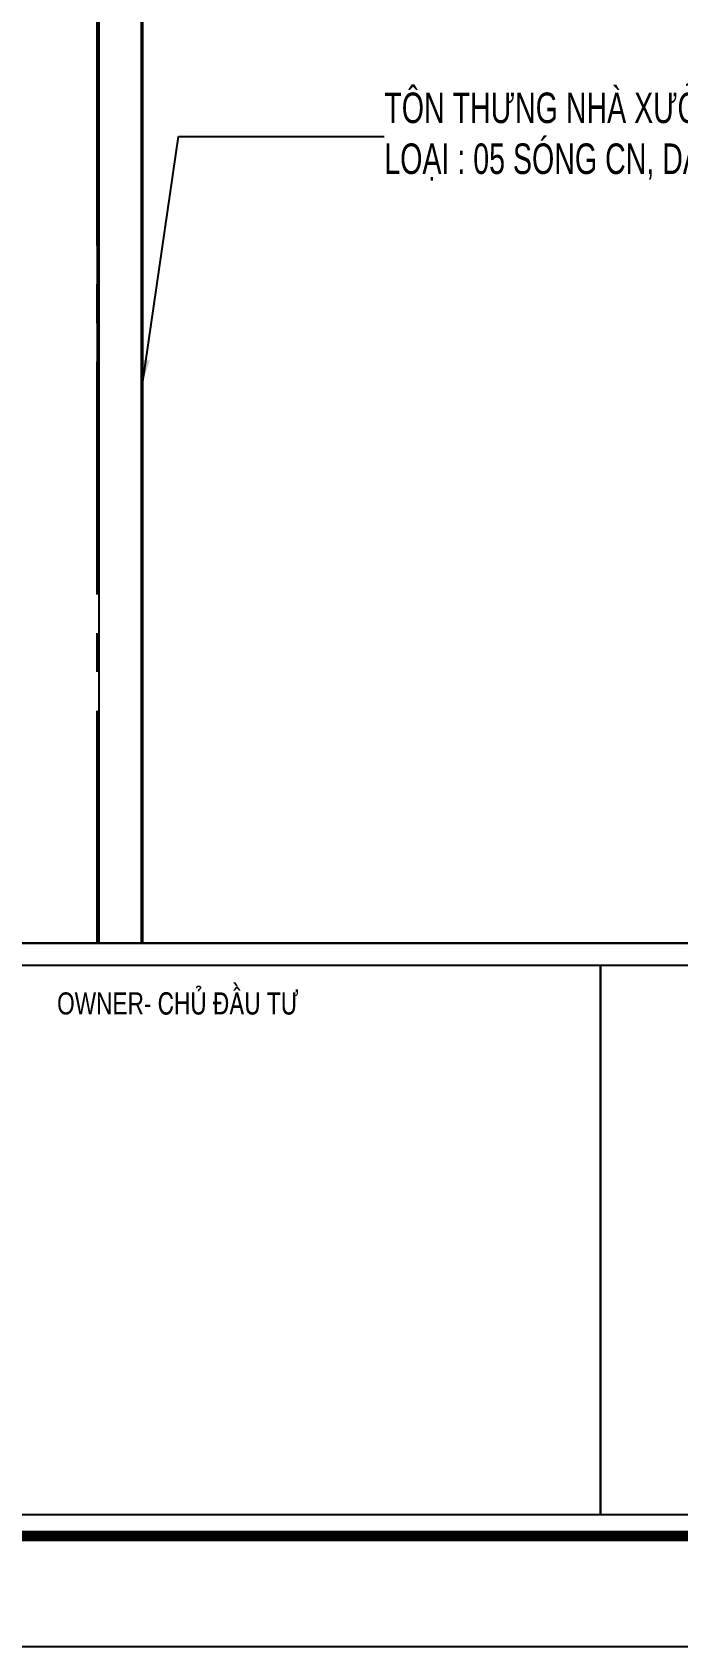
# Model space of a CAD drawing. Header units: inches. Extents: x 315041 to 662841, y -45540 to -35018.
# Drawn here: x 329707.9 to 329760.7, y -37638.9 to -37506.7 of the extents above; entities that cross this region are included whole.
import ezdxf

# ---------------------------------------------------------------- set-up
doc = ezdxf.new("R2010")
doc.units = ezdxf.units.IN
doc.header["$MEASUREMENT"] = 0
doc.linetypes.add('CENTER2', pattern=[28.575, 19.05, -3.175, 3.175, -3.175])
for name, color, linetype in [('2', 2, 'Continuous'), ('3', 3, 'Continuous'), ('7', 7, 'Continuous'), ('BAO KHUNG', 31, 'Continuous')]:
    doc.layers.add(name, color=color, linetype=linetype)
doc.styles.add('ST1H', font='vnshxh.shx', dxfattribs={"width": 0.7})
doc.styles.get("Standard").update_dxf_attribs({"font": 'VHARIALN.TTF'})
doc.dimstyles.new('3', dxfattribs={"dimtxt": 3.5, "dimasz": 1.8, "dimexe": 1, "dimexo": 0, "dimgap": 1, "dimtad": 1, "dimdec": 0, "dimlfac": 3, "dimzin": 0, "dimdsep": 46, "dimtxsty": 'ST1H', "dimblk": 'OBLIQUE', "dimcen": 1, "dimdle": 1, "dimclrd": 8, "dimclre": 8, "dimclrt": 3, "dimadec": 0, "dimazin": 0, "dimtfac": 1, "dimtdec": 0, "dimtix": 1, "dimtofl": 0, "dimtmove": 1, "dimatfit": 3, "dimfxl": 0.18, "dimtolj": 1, "dimtzin": 0, "dimlwd": -1, "dimlwe": -1, "dimarcsym": 1})

# ---------------------------------------------------------------- blocks, each defined once
blk = doc.blocks.new('A$C75D82031')
at = {"layer": '2', "color": 157, "linetype": 'Continuous'}
blk.add_lwpolyline([(0, 420), (594, 420), (594, 0), (0, 0)], close=True, dxfattribs=at)
at = {"layer": '7', "color": 147, "linetype": 'Continuous'}
blk.add_lwpolyline([(12.33, 57.61), (581.67, 57.61), (581.67, 409.19), (12.33, 409.19)], close=True, dxfattribs=at)
at = {"layer": 'BAO KHUNG', "color": 167, "linetype": 'Continuous', "const_width": 0.871}
blk.add_lwpolyline([(10.59, 9.07), (583.41, 9.07), (583.41, 410.93), (10.59, 410.93)], close=True, dxfattribs=at)
at = {"layer": 'BAO KHUNG', "color": 7}
for points in [[(80.92, 55.81), (144.95, 55.81), (144.95, 10.81), (80.92, 10.81)], [(144.95, 55.81), (285.8, 55.81), (285.8, 10.81), (144.95, 10.81)]]:
    blk.add_lwpolyline(points, close=True, dxfattribs=at)
at = {"layer": 'BAO KHUNG', "color": 7, "linetype": 'Continuous', "width": 0.9}
blk.add_text(' OWNER- CHñ §ÇU T¦', height=1.8, dxfattribs=at).set_placement((99.94, 51.79))
blk = doc.blocks.new('_Oblique')
at = {"color": 0, "linetype": 'ByBlock', "lineweight": -2}
blk.add_line((-0.5, -0.5), (0.5, 0.5), dxfattribs=at)

msp = doc.modelspace()

# ---------------------------------------------------------------- linework, layer by layer
at = {"color": 8, "linetype": 'CENTER2'}
msp.add_line((329713.1824, -37581.3141), (329713.1824, -37261.3744), dxfattribs=at)
at = {"color": 8}
for points in [[(329621.7734, -37229.7343), (330191.1113, -37229.7343), (330191.1113, -37581.3141), (329621.7734, -37581.3141)], [(330191.1113, -37229.7343), (329621.7734, -37229.7343), (329621.7734, -37581.3141), (330191.1113, -37581.3141)]]:
    msp.add_lwpolyline(points, close=True, dxfattribs=at)
at = {"layer": '3'}
for points in [[(329716.9323, -37581.3141), (329716.9323, -37397.7585), (329713.1824, -37397.7585), (329713.1824, -37541.3421)], [(329713.3074, -37397.7585), (329713.3074, -37581.3141)], [(329716.8073, -37581.3141), (329716.8073, -37397.7585)]]:
    msp.add_lwpolyline(points, dxfattribs=at)

# ---------------------------------------------------------------- block references
at = {"color": 1}
msp.add_blockref('A$C75D82031', (329609.4423, -37638.9242), dxfattribs=at)

# ---------------------------------------------------------------- next in the draw order: texts
at = {"layer": '3', "insert": (329736.6976, -37515.2433), "char_height": 2.5, "attachment_point": 4, "style": 'ST1H', "bg_fill": 2}
msp.add_mtext('\\A1;t«n TH¦NG nhµ x\xadëng: CLEAR COLORBOND, mµu: .........\\PLo¹i : 05 SãNG CN, dµy: 0.42 mm.', dxfattribs=at)

# ---------------------------------------------------------------- next in the draw order: leaders
at = {"color": 9}
msp.add_leader([(329716.9323, -37535.318), (329719.8288, -37515.2433), (329736.6976, -37515.2433)], dimstyle='3', override={"dimgap": 1, "dimtad": 0}, dxfattribs=at)

doc.saveas('drawing.dxf')
